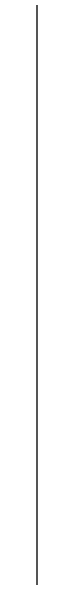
# Model space of a CAD drawing. Header units: millimetres. Extents: x 434053 to 1059003, y -2417481 to 936527.
# Drawn here: x 563463.7 to 563463.7, y -2237942 to -2237791.5 of the extents above; entities that cross this region are included whole.
import ezdxf

# ---------------------------------------------------------------- set-up
doc = ezdxf.new("R2010")
doc.units = ezdxf.units.MM
doc.header["$LTSCALE"] = 1000
doc.header["$MEASUREMENT"] = 0
doc.linetypes.add('DOTE', pattern=[2.4200000000000004, 2, -0.2, 0.02, -0.2])
doc.layers.add('DOTE', color=16, linetype='DOTE')

msp = doc.modelspace()

# ---------------------------------------------------------------- linework, layer by layer
at = {"layer": 'DOTE'}
msp.add_line((563463.7447202946, -2253351.742089622), (563463.7447202946, -2230335.662089621), dxfattribs=at)

doc.saveas('drawing.dxf')
